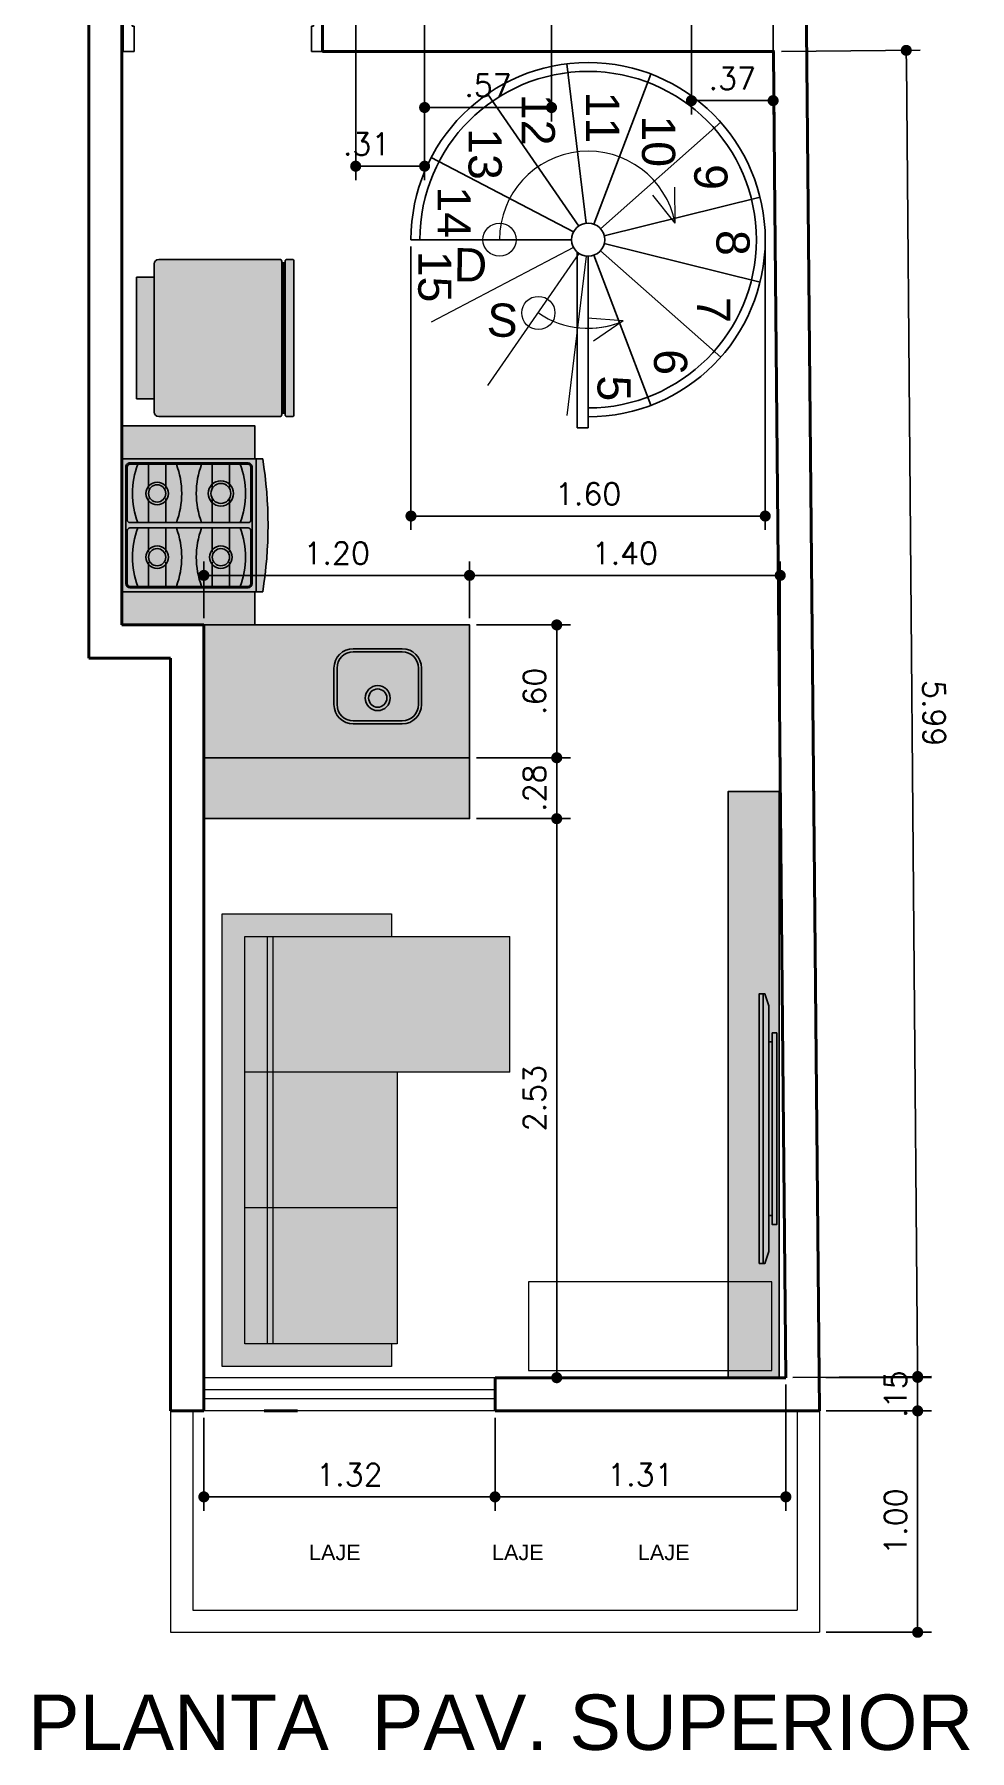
# Model space of a CAD drawing. Header units: millimetres. Extents: x -57 to 56, y 2 to 85.
# Drawn here: x -43.57 to -39.34, y 45.41 to 53.16 of the extents above; entities that cross this region are included whole.
import ezdxf

# ---------------------------------------------------------------- set-up
doc = ezdxf.new("R2010")
doc.units = ezdxf.units.MM
doc.header["$LTSCALE"] = 0.5
doc.header["$PDMODE"] = 3
doc.linetypes.add('HIDDEN', pattern=[0.375, 0.25, -0.125])
doc.linetypes.add('HIDDEN2', pattern=[4.7625, 3.175, -1.5875])
for name, color, linetype, lineweight in [('A-TRACEJADO', 251, 'HIDDEN2', 18), ('AI-Hatch equip coz', 255, 'Continuous', 0), ('Alvenaria-alta', 5, 'Continuous', 50), ('Alvenaria-baixa', 3, 'Continuous', 20), ('ARQ  esquadrias', 2, 'Continuous', 20), ('ARQ cota externa', 1, 'Continuous', 15), ('ARQ Esquadria 2', 2, 'Continuous', 20), ('ARQ Mobiliario', 34, 'Continuous', 13), ('ARQ TEXTO 01', 250, 'Continuous', 18), ('ARQ_construir - vista', 10, 'Continuous', 15), ('ARQ_linha-nivel', 1, 'Continuous', 13), ('Linha-projeção', 8, 'HIDDEN', 15)]:
    doc.layers.add(name, color=color, linetype=linetype, lineweight=lineweight)
for name, color, linetype in [('AI-Equip coz', 1, 'Continuous'), ('AI-Hatch mob', 254, 'Continuous'), ('AI-Mob', 2, 'Continuous'), ('ARQ escada', 2, 'Continuous'), ('ARQ TEXTO 02', 3, 'Continuous'), ('DETALHE', 2, 'Continuous'), ('PORTAS', 2, 'Continuous')]:
    doc.layers.add(name, color=color, linetype=linetype)
doc.styles.add('ARIAL 15', font='arial.ttf', dxfattribs={"height": 0.15})
doc.styles.add('ARIAL 25', font='arial.ttf', dxfattribs={"height": 0.25})
doc.styles.add('arial 7', font='arial.ttf', dxfattribs={"height": 0.07})
doc.styles.add('RS50', font='romans.shx', dxfattribs={"height": 0.1})
doc.dimstyles.new('Cota 50', dxfattribs={"dimscale": 0.05, "dimtxt": 0.1, "dimasz": 1, "dimexe": 1.25, "dimexo": 0.625, "dimgap": 1, "dimtad": 1, "dimzin": 4, "dimdsep": 46, "dimtxsty": 'RS50', "dimblk": 'DOT', "dimcen": 0.1, "dimclrd": 256, "dimclre": 256, "dimclrt": 256, "dimadec": 0, "dimazin": 0, "dimtfac": 1, "dimtix": 1, "dimtmove": 0, "dimatfit": 3, "dimldrblk": 'DOT', "dimfxl": 1.25, "dimarcsym": 0})

# ---------------------------------------------------------------- blocks, each defined once
blk = doc.blocks.new('*U75')
at = {"layer": 'AI-Hatch mob', "true_color": 0xede8c4}
blk.add_hatch(color=254, dxfattribs=at).paths.add_polyline_path([(0, 2.6482), (0, 0), (0.23, 0), (0.23, 2.6482)])
blk.add_lwpolyline([(0, 2.6482), (0, 0), (0.23, 0), (0.23, 2.6482)], close=True)
blk = doc.blocks.new('*U62')
at = {"layer": 'AI-Hatch mob', "true_color": 0xede8c4}
blk.add_hatch(color=254, dxfattribs=at).paths.add_polyline_path([(0, 1.2), (0, 0), (0.6, 0), (0.6, 1.2)])
blk.add_lwpolyline([(0, 1.2), (0, 0), (0.6, 0), (0.6, 1.2)], close=True)
blk = doc.blocks.new('Sofa_012')
at = {"layer": 'AI-Hatch equip coz'}
h = blk.add_hatch(color=256, dxfattribs=at)
h.dxf.hatch_style = 1
h.paths.add_polyline_path([(-0.2028, 0.8943), (-0.3049, 0.8943), (-0.3049, 0.2813), (-0.2028, 0.2813)])
h = blk.add_hatch(color=256, dxfattribs=at)
h.dxf.hatch_style = 1
h.paths.add_polyline_path([(0.3844, 0.8943), (-0.1772, 0.8943), (-0.1772, 0.2813), (0.3844, 0.2813)])
h = blk.add_hatch(color=256, dxfattribs=at)
h.dxf.hatch_style = 1
h.paths.add_polyline_path([(-0.2028, 0.2813), (-0.3049, 0.2813), (-0.3049, -0.3317), (-0.2028, -0.3317)])
h = blk.add_hatch(color=256, dxfattribs=at)
h.dxf.hatch_style = 1
h.paths.add_polyline_path([(0.3844, 0.2813), (-0.1772, 0.2813), (-0.1772, -0.3317), (0.3844, -0.3317)])
h = blk.add_hatch(color=256, dxfattribs=at)
h.dxf.hatch_style = 1
h.paths.add_polyline_path([(-0.2028, -0.3317), (-0.3049, -0.3317), (-0.3049, -0.9447), (-0.2028, -0.9447)])
h = blk.add_hatch(color=256, dxfattribs=at)
h.dxf.hatch_style = 1
h.paths.add_polyline_path([(0.893, -0.3317), (-0.1772, -0.3317), (-0.1772, -0.9447), (0.893, -0.9447)])
at = {"layer": 'AI-Hatch mob'}
h = blk.add_hatch(color=256, dxfattribs=at)
h.dxf.hatch_style = 1
h.paths.add_polyline_path([(0.3589, 0.9965), (-0.407, 0.9965), (-0.407, -1.0469), (0.3589, -1.0469), (0.3589, -0.9447), (-0.3049, -0.9447), (-0.3049, 0.8943), (0.3589, 0.8943)])
h = blk.add_hatch(color=256, dxfattribs=at)
h.dxf.hatch_style = 1
h.paths.add_polyline_path([(-0.1772, 0.8943), (-0.2028, 0.8943), (-0.2028, 0.2813), (-0.1772, 0.2813)])
h = blk.add_hatch(color=256, dxfattribs=at)
h.dxf.hatch_style = 1
h.paths.add_polyline_path([(-0.1772, 0.2813), (-0.2028, 0.2813), (-0.2028, -0.3317), (-0.1772, -0.3317)])
h = blk.add_hatch(color=256, dxfattribs=at)
h.dxf.hatch_style = 1
h.paths.add_polyline_path([(-0.1772, -0.3317), (-0.2028, -0.3317), (-0.2028, -0.9447), (-0.1772, -0.9447)])
at = {"layer": 'ARQ Mobiliario'}
for p, q in [((0.3589, 0.9965), (-0.407, 0.9965)), ((-0.407, 0.9965), (-0.407, -1.0469)), ((0.3589, 0.8943), (0.3589, 0.9965)), ((-0.3049, 0.8943), (-0.3049, -0.9447)), ((0.3844, 0.8943), (-0.3049, 0.8943)), ((-0.2028, -0.9447), (-0.2028, 0.8943)), ((-0.1772, -0.9447), (-0.1772, 0.8943)), ((0.3844, -0.3317), (0.3844, 0.8943)), ((0.3844, 0.2813), (-0.3049, 0.2813)), ((0.893, -0.3317), (-0.3049, -0.3317)), ((0.893, -0.3317), (0.893, -0.9447)), ((-0.3049, -0.9447), (0.893, -0.9447)), ((0.3589, -1.0469), (0.3589, -0.9447)), ((-0.407, -1.0469), (0.3589, -1.0469))]:
    blk.add_line(p, q, dxfattribs=at)
blk = doc.blocks.new('P80')
at = {"layer": 'DETALHE', "color": 1}
for points in [[(-0.0713, 0.9263), (-0.1155, 0.9263), (-0.1155, 0.8182), (-0.1122, 0.8182), (-0.1122, 0.9183), (-0.0713, 0.9183)], [(-0.0404, 0.9263), (0.0037, 0.9263), (0.0037, 0.8182), (0.0005, 0.8182), (0.0005, 0.9183), (-0.0404, 0.9183)]]:
    blk.add_lwpolyline(points, close=True, dxfattribs=at)
at = {"layer": 'Linha-projeção', "linetype": 'HIDDEN2'}
blk.add_arc((-0.04, 0.15), 0.82, 92.44407, 180, dxfattribs=at)
at = {"layer": 'PORTAS'}
for p, q in [((-0.075, 0.15), (-0.075, 0.97)), ((-0.075, 0.97), (-0.04, 0.97)), ((-0.04, 0.15), (-0.04, 0.97)), ((-0.9, 0.15), (-0.9, 0)), ((-0.9, 0.15), (-0.86, 0.15)), ((-0.86, 0.15), (-0.86, 0.115)), ((-0.86, 0.115), (-0.85, 0.115)), ((-0.85, 0.115), (-0.85, 0)), ((0, 0.15), (-0.075, 0.15)), ((-0.04, 0.115), (-0.05, 0.115)), ((-0.05, 0.115), (-0.05, 0)), ((0, 0.15), (-0.04, 0.15)), ((-0.04, 0.15), (-0.04, 0.115)), ((0, 0.15), (0, 0)), ((-0.85, 0), (-0.9, 0)), ((-0.05, 0), (0, 0))]:
    blk.add_line(p, q, dxfattribs=at)
blk = doc.blocks.new('REFRIGERADOR LUM G 0.710X0.711')
at = {"layer": 'AI-Hatch equip coz', "ltscale": 3}
h = blk.add_hatch(color=255, dxfattribs=at)
h.paths.add_polyline_path([(0.275, 0), (-0.275, 0), (-0.275, -0.08), (0.275, -0.08)])
h.paths.add_polyline_path([(0.355, -0.1, 0.414214), (0.335, -0.08), (-0.335, -0.08, 0.414214), (-0.355, -0.1), (-0.355, -0.647, 0.414214), (-0.346, -0.656), (0.346, -0.656, 0.414214), (0.355, -0.647)])
h.paths.add_polyline_path([(0.355, -0.68, 0.414214), (0.346, -0.671), (-0.346, -0.671, 0.414214), (-0.355, -0.68), (-0.355, -0.702, 0.414214), (-0.346, -0.711), (0.346, -0.711, 0.414214), (0.355, -0.702)])
h.paths.add_polyline_path([(0.34, -0.6632), (-0.34, -0.6632), (-0.34, -0.671), (0.34, -0.671)])
h.paths.add_polyline_path([(0.34, -0.656), (-0.34, -0.656), (-0.34, -0.6632), (0.34, -0.6632)])
for p, q in [((-0.275, 0), (0.275, 0)), ((-0.275, -0.08), (-0.275, 0)), ((0.275, 0), (0.275, -0.08)), ((-0.355, -0.647), (-0.355, -0.1)), ((-0.335, -0.08), (0.335, -0.08)), ((0.355, -0.1), (0.355, -0.647)), ((-0.355, -0.702), (-0.355, -0.68)), ((0.346, -0.656), (-0.346, -0.656)), ((-0.346, -0.671), (0.346, -0.671)), ((-0.34, -0.671), (-0.34, -0.656)), ((0.34, -0.6632), (-0.34, -0.6632)), ((0.34, -0.656), (0.34, -0.671)), ((0.355, -0.68), (0.355, -0.702)), ((0.346, -0.711), (-0.346, -0.711))]:
    blk.add_line(p, q)
for centre, radius, start, end in [((-0.335, -0.1), 0.02, 90, 180), ((0.335, -0.1), 0.02, 360, 90), ((-0.346, -0.647), 0.009, 180, 270), ((-0.346, -0.68), 0.009, 90, 180), ((0.346, -0.647), 0.009, 270, 0), ((0.346, -0.68), 0.009, 0, 90), ((-0.346, -0.702), 0.009, 180, 270), ((0.346, -0.702), 0.009, 270, 0)]:
    blk.add_arc(centre, radius, start, end)
blk = doc.blocks.new('Fogão 03')
at = {"layer": 'AI-Hatch equip coz', "lineweight": 0}
for points in [[(0.156, 0.159), (-0.444, 0.159), (-0.444, -0.447), (0.156, -0.447)], [(0.156, -0.447), (-0.444, -0.447), (-0.444, -0.477, 0.08), (0.156, -0.477)]]:
    blk.add_hatch(color=255, dxfattribs=at).paths.add_polyline_path(points)
for p, q in [((0.156, 0.159), (-0.444, 0.159)), ((-0.444, 0.159), (-0.444, -0.477)), ((0.156, 0.159), (0.156, -0.477)), ((-0.426, 0.123), (-0.426, -0.411)), ((-0.42, 0.123), (-0.42, -0.411)), ((0.12, 0.141), (-0.408, 0.141)), ((-0.408, 0.135), (-0.168, 0.135)), ((-0.156, 0.123), (-0.156, -0.411)), ((-0.132, 0.123), (-0.132, -0.411)), ((0.12, 0.135), (-0.12, 0.135)), ((0.132, 0.123), (0.132, -0.411)), ((0.138, 0.123), (0.138, -0.411)), ((-0.42, 0.039), (-0.3104, 0.039)), ((-0.2655, 0.039), (-0.156, 0.039)), ((-0.0224, 0.039), (-0.132, 0.039)), ((0.132, 0.039), (0.0224, 0.039)), ((-0.42, -0.039), (-0.3104, -0.039)), ((-0.2655, -0.039), (-0.156, -0.039)), ((-0.0224, -0.039), (-0.132, -0.039)), ((0.132, -0.039), (0.0224, -0.039)), ((-0.42, -0.249), (-0.3104, -0.249)), ((-0.2655, -0.249), (-0.156, -0.249)), ((-0.0224, -0.249), (-0.132, -0.249)), ((0.132, -0.249), (0.0224, -0.249)), ((-0.42, -0.327), (-0.3104, -0.327)), ((-0.2655, -0.327), (-0.156, -0.327)), ((-0.0224, -0.327), (-0.132, -0.327)), ((0.132, -0.327), (0.0224, -0.327)), ((0.156, -0.447), (-0.444, -0.447)), ((-0.408, -0.423), (-0.168, -0.423)), ((0.12, -0.429), (-0.408, -0.429)), ((0.12, -0.423), (-0.12, -0.423))]:
    blk.add_line(p, q)
for centre, radius in [((-0.288, 0), 0.051), ((-0.288, 0), 0.039), ((0, 0), 0.051), ((0, 0), 0.039), ((-0.288, -0.288), 0.057), ((-0.288, -0.288), 0.045), ((0, -0.288), 0.051), ((0, -0.288), 0.039)]:
    blk.add_circle(centre, radius)
for centre, radius, start, end in [((-0.408, 0.123), 0.018, 89.99938, 180), ((-0.408, 0.123), 0.012, 90, 180), ((-0.288, -0.264), 0.375, 69.39031, 110.60969), ((-0.168, 0.123), 0.012, 0, 90), ((-0.12, 0.123), 0.012, 90, 180), ((0, -0.264), 0.375, 69.39031, 110.60969), ((0.12, 0.123), 0.018, 0, 90), ((0.12, 0.123), 0.012, 0, 90), ((-0.288, 0.264), 0.375, 249.39031, 290.60969), ((0, 0.264), 0.375, 249.39031, 290.60969), ((-0.288, -0.552), 0.375, 69.39031, 110.60969), ((0, -0.552), 0.375, 69.39031, 110.60969), ((-0.288, -0.024), 0.375, 249.39031, 290.60969), ((0, -0.024), 0.375, 249.39031, 290.60969), ((-0.408, -0.411), 0.018, 180, 270), ((-0.408, -0.411), 0.012, 180, 270), ((-0.168, -0.411), 0.012, 269.99915, 0), ((-0.12, -0.411), 0.012, 180, 270.00107), ((0.12, -0.411), 0.018, 270, 0), ((0.12, -0.411), 0.012, 270, 0), ((-0.144, 1.386), 1.887, 260.85216, 279.14784)]:
    blk.add_arc(centre, radius, start, end)
blk = doc.blocks.new('CUBA RETANGULAR TRAMONTINA LINHA PRIME 94020207 PLANTA')
at = {"layer": 'AI-Hatch equip coz'}
h = blk.add_hatch(color=256, dxfattribs=at)
h.dxf.hatch_style = 2
h.paths.add_polyline_path([(0.1103, 0), (-0.1103, 0, 0.414214), (-0.1976, -0.0873), (-0.1976, -0.2527, 0.414214), (-0.1103, -0.34), (0.1103, -0.34, 0.414214), (0.1976, -0.2527), (0.1976, -0.0873, 0.414214)])
h.paths.add_polyline_path([(-0.1103, -0.0138, 0.414214), (-0.1838, -0.0873), (-0.1838, -0.2527, 0.414214), (-0.1103, -0.3262), (0.1103, -0.3262, 0.414214), (0.1838, -0.2527), (0.1838, -0.0873, 0.414214), (0.1103, -0.0138)], flags=16)
h.paths.add_polyline_path([(0.0565, -0.1169, -1), (-0.0565, -0.1169, -1)], flags=0)
h.paths.add_polyline_path([(0.0412, -0.1169, -1), (-0.0412, -0.1169, -1)], flags=0)
for p, q in [((0.1103, 0), (-0.1103, 0)), ((0.1103, -0.0138), (-0.1103, -0.0138)), ((-0.1976, -0.0873), (-0.1976, -0.2527)), ((-0.1838, -0.0873), (-0.1838, -0.2527)), ((0.1838, -0.2527), (0.1838, -0.0873)), ((0.1976, -0.2527), (0.1976, -0.0873)), ((-0.1103, -0.3262), (0.1103, -0.3262)), ((-0.1103, -0.34), (0.1103, -0.34))]:
    blk.add_line(p, q)
for radius in [0.0565, 0.0412]:
    blk.add_circle((0, -0.1169), radius)
for centre, radius, start, end in [((-0.1103, -0.0873), 0.0873, 90, 180), ((0.1103, -0.0873), 0.0873, 0, 90), ((-0.1103, -0.0873), 0.0735, 90, 180), ((0.1103, -0.0873), 0.0735, 0, 90), ((-0.1103, -0.2527), 0.0873, 180, 270), ((-0.1103, -0.2527), 0.0735, 180, 270), ((0.1103, -0.2527), 0.0873, 270, 0), ((0.1103, -0.2527), 0.0735, 270, 0)]:
    blk.add_arc(centre, radius, start, end)
blk = doc.blocks.new('PLASMA 50 POLEGADAS - PLANTA')
at = {"layer": 'AI-Hatch mob'}
h = blk.add_hatch(color=252, dxfattribs=at)
h.paths.add_polyline_path([(1.0412, 0.0596), (1.0412, 0.08), (0.1755, 0.08), (0.1755, 0.0596)])
h.paths.add_polyline_path([(1.0004, 0.0441), (1.0004, 0.0596), (0.2163, 0.0596), (0.2163, 0.0441)])
h.paths.add_polyline_path([(0.0531, 0.0441), (0, 0.0266), (0, 0.0185), (1.2167, 0.0185), (1.2167, 0.0266), (1.1636, 0.0441)])
h.paths.add_polyline_path([(1.2167, 0), (1.2167, 0.0185), (0, 0.0185), (0, 0)])
for points in [[(1.0412, 0.08), (0.1755, 0.08), (0.1755, 0.0596), (1.0412, 0.0596)], [(0, 0), (1.2167, 0), (1.2167, 0.0185), (0, 0.0185)], [(1.0004, 0.0441), (1.0004, 0.0596), (0.2163, 0.0596), (0.2163, 0.0441)]]:
    blk.add_lwpolyline(points, close=True)
blk.add_lwpolyline([(1.2167, 0.0185), (1.2167, 0.0266), (1.1636, 0.0441), (0.0531, 0.0441), (0, 0.0266), (0, 0.0185)])
blk = doc.blocks.new('*U74')
at = {"layer": 'AI-Hatch mob', "true_color": 0x91785b}
blk.add_hatch(color=35, dxfattribs=at).paths.add_polyline_path([(0, 1.2), (0, 0), (0.275, 0), (0.275, 1.2)])
blk.add_lwpolyline([(0, 1.2), (0, 0), (0.275, 0), (0.275, 1.2)], close=True)
blk = doc.blocks.new('*U33')
at = {"layer": 'AI-Hatch mob', "true_color": 0xede8c4}
blk.add_hatch(color=254, dxfattribs=at).paths.add_polyline_path([(0, 0.15), (0, 0), (0.6, 0), (0.6, 0.15)])
blk.add_lwpolyline([(0, 0.15), (0, 0), (0.6, 0), (0.6, 0.15)], close=True)
blk = doc.blocks.new('_Dot')
at = {"color": 0, "linetype": 'ByBlock', "lineweight": -2}
blk.add_line((-0.5, 0), (-1, 0), dxfattribs=at)
at = {"color": 0, "linetype": 'ByBlock', "const_width": 0.5}
blk.add_lwpolyline([(-0.25, 0, 1), (0.25, 0, 1)], format="xyb", close=True, dxfattribs=at)
blk = doc.blocks.new('*D78')
at = {"layer": 'ARQ cota externa', "lineweight": -2, "transparency": 16777216}
for p, q in [((-41.8668, 52.1998), (-41.8668, 50.9202)), ((-40.2668, 52.1998), (-40.2668, 50.9202)), ((-41.8168, 50.9827), (-40.3168, 50.9827))]:
    blk.add_line(p, q, dxfattribs=at)
at = {"layer": 'DEFPOINTS', "color": 0, "transparency": 16777216}
for p in [(-41.8668, 52.231), (-40.2668, 52.231), (-40.2668, 50.9827)]:
    blk.add_point(p, dxfattribs=at)
at = {"layer": 'ARQ cota externa', "lineweight": -2, "transparency": 16777216, "xscale": 0.05, "yscale": 0.05, "zscale": 0.05, "rotation": 180}
blk.add_blockref('_Dot', (-41.8668, 50.9827), dxfattribs=at)
at = {"layer": 'ARQ cota externa', "lineweight": -2, "transparency": 16777216, "xscale": 0.05, "yscale": 0.05, "zscale": 0.05}
blk.add_blockref('_Dot', (-40.2668, 50.9827), dxfattribs=at)
at = {"layer": 'ARQ cota externa', "transparency": 16777216, "insert": (-41.0668, 51.0827), "char_height": 0.1, "attachment_point": 5, "style": 'RS50'}
blk.add_mtext('1.60', dxfattribs=at)
blk = doc.blocks.new('*D79')
at = {"layer": 'ARQ cota externa', "lineweight": -2, "transparency": 16777216}
for p, q in [((-40.194, 53.0813), (-39.5674, 53.0867)), ((-39.6294, 53.0361), (-39.5788, 47.1461)), ((-40.1425, 47.0913), (-39.5159, 47.0967))]:
    blk.add_line(p, q, dxfattribs=at)
at = {"layer": 'DEFPOINTS', "color": 0, "transparency": 16777216}
for p in [(-40.2252, 53.081), (-40.1737, 47.091), (-39.5784, 47.0961)]:
    blk.add_point(p, dxfattribs=at)
at = {"layer": 'ARQ cota externa', "lineweight": -2, "transparency": 16777216, "xscale": 0.05, "yscale": 0.05, "zscale": 0.05}
for p, rotation in [((-39.6299, 53.0861), 90.49248851428813), ((-39.5784, 47.0961), 270.4924885142881)]:
    blk.add_blockref('_Dot', p, dxfattribs=dict(at, rotation=rotation))
at = {"layer": 'ARQ cota externa', "transparency": 16777216, "insert": (-39.5041, 50.092), "char_height": 0.1, "attachment_point": 5, "rotation": 270.49249, "style": 'RS50'}
blk.add_mtext('5.99', dxfattribs=at)
blk = doc.blocks.new('*D86')
at = {"layer": 'ARQ cota externa', "lineweight": -2, "transparency": 16777216}
for p, q in [((-42.8023, 46.9098), (-42.8023, 46.4903)), ((-41.4873, 46.9098), (-41.4873, 46.4903)), ((-42.7523, 46.5528), (-41.5373, 46.5528))]:
    blk.add_line(p, q, dxfattribs=at)
at = {"layer": 'DEFPOINTS', "color": 0, "transparency": 16777216}
for p in [(-42.8023, 46.941), (-41.4873, 46.941), (-41.4873, 46.5528)]:
    blk.add_point(p, dxfattribs=at)
at = {"layer": 'ARQ cota externa', "lineweight": -2, "transparency": 16777216, "xscale": 0.05, "yscale": 0.05, "zscale": 0.05, "rotation": 180}
blk.add_blockref('_Dot', (-42.8023, 46.5528), dxfattribs=at)
at = {"layer": 'ARQ cota externa', "lineweight": -2, "transparency": 16777216, "xscale": 0.05, "yscale": 0.05, "zscale": 0.05}
blk.add_blockref('_Dot', (-41.4873, 46.5528), dxfattribs=at)
at = {"layer": 'ARQ cota externa', "transparency": 16777216, "insert": (-42.1448, 46.6528), "char_height": 0.1, "attachment_point": 5, "style": 'RS50'}
blk.add_mtext('1.32', dxfattribs=at)
blk = doc.blocks.new('*D87')
at = {"layer": 'ARQ cota externa', "lineweight": -2, "transparency": 16777216}
for p, q in [((-40.1737, 47.0598), (-40.1737, 46.4903)), ((-41.4873, 46.9098), (-41.4873, 46.4903)), ((-41.4373, 46.5528), (-40.2237, 46.5528))]:
    blk.add_line(p, q, dxfattribs=at)
at = {"layer": 'DEFPOINTS', "color": 0, "transparency": 16777216}
for p in [(-40.1737, 47.091), (-41.4873, 46.941), (-40.1737, 46.5528)]:
    blk.add_point(p, dxfattribs=at)
at = {"layer": 'ARQ cota externa', "lineweight": -2, "transparency": 16777216, "xscale": 0.05, "yscale": 0.05, "zscale": 0.05, "rotation": 180}
blk.add_blockref('_Dot', (-41.4873, 46.5528), dxfattribs=at)
at = {"layer": 'ARQ cota externa', "lineweight": -2, "transparency": 16777216, "xscale": 0.05, "yscale": 0.05, "zscale": 0.05}
blk.add_blockref('_Dot', (-40.1737, 46.5528), dxfattribs=at)
at = {"layer": 'ARQ cota externa', "transparency": 16777216, "insert": (-40.8305, 46.6528), "char_height": 0.1, "attachment_point": 5, "style": 'RS50'}
blk.add_mtext('1.31', dxfattribs=at)
blk = doc.blocks.new('*D98')
at = {"layer": 'ARQ cota externa', "lineweight": -2, "transparency": 16777216}
for p, q in [((-41.8052, 53.1998), (-41.8052, 52.7655)), ((-41.2321, 53.1998), (-41.2321, 52.7655)), ((-41.2821, 52.828), (-41.7552, 52.828))]:
    blk.add_line(p, q, dxfattribs=at)
at = {"layer": 'DEFPOINTS', "color": 0, "transparency": 16777216}
for p in [(-41.8052, 53.231), (-41.2321, 53.231), (-41.8052, 52.828)]:
    blk.add_point(p, dxfattribs=at)
at = {"layer": 'ARQ cota externa', "lineweight": -2, "transparency": 16777216, "xscale": 0.05, "yscale": 0.05, "zscale": 0.05, "rotation": 180}
blk.add_blockref('_Dot', (-41.8052, 52.828), dxfattribs=at)
at = {"layer": 'ARQ cota externa', "lineweight": -2, "transparency": 16777216, "xscale": 0.05, "yscale": 0.05, "zscale": 0.05}
blk.add_blockref('_Dot', (-41.2321, 52.828), dxfattribs=at)
at = {"layer": 'ARQ cota externa', "transparency": 16777216, "insert": (-41.5186, 52.928), "char_height": 0.1, "attachment_point": 5, "style": 'RS50'}
blk.add_mtext('.57', dxfattribs=at)
blk = doc.blocks.new('*D99')
at = {"layer": 'ARQ cota externa', "lineweight": -2, "transparency": 16777216}
for p, q in [((-42.1165, 53.1998), (-42.1165, 52.5004)), ((-41.8052, 53.1998), (-41.8052, 52.5004)), ((-41.8552, 52.5629), (-42.0665, 52.5629))]:
    blk.add_line(p, q, dxfattribs=at)
at = {"layer": 'DEFPOINTS', "color": 0, "transparency": 16777216}
for p in [(-42.1165, 53.231), (-41.8052, 53.231), (-42.1165, 52.5629)]:
    blk.add_point(p, dxfattribs=at)
at = {"layer": 'ARQ cota externa', "lineweight": -2, "transparency": 16777216, "xscale": 0.05, "yscale": 0.05, "zscale": 0.05, "rotation": 180}
blk.add_blockref('_Dot', (-42.1165, 52.5629), dxfattribs=at)
at = {"layer": 'ARQ cota externa', "lineweight": -2, "transparency": 16777216, "xscale": 0.05, "yscale": 0.05, "zscale": 0.05}
blk.add_blockref('_Dot', (-41.8052, 52.5629), dxfattribs=at)
at = {"layer": 'ARQ cota externa', "transparency": 16777216, "insert": (-42.067, 52.6629), "char_height": 0.1, "attachment_point": 5, "style": 'RS50'}
blk.add_mtext('.31', dxfattribs=at)
blk = doc.blocks.new('*D132')
at = {"layer": 'ARQ cota externa', "lineweight": -2, "transparency": 16777216}
for p, q in [((-40.6002, 53.1998), (-40.6002, 52.7965)), ((-40.2311, 53.1998), (-40.2311, 52.7965)), ((-40.5502, 52.859), (-40.2811, 52.859))]:
    blk.add_line(p, q, dxfattribs=at)
at = {"layer": 'DEFPOINTS', "color": 0, "transparency": 16777216}
for p in [(-40.6002, 53.231), (-40.2311, 53.231), (-40.2311, 52.859)]:
    blk.add_point(p, dxfattribs=at)
at = {"layer": 'ARQ cota externa', "lineweight": -2, "transparency": 16777216, "xscale": 0.05, "yscale": 0.05, "zscale": 0.05, "rotation": 180}
blk.add_blockref('_Dot', (-40.6002, 52.859), dxfattribs=at)
at = {"layer": 'ARQ cota externa', "lineweight": -2, "transparency": 16777216, "xscale": 0.05, "yscale": 0.05, "zscale": 0.05}
blk.add_blockref('_Dot', (-40.2311, 52.859), dxfattribs=at)
at = {"layer": 'ARQ cota externa', "transparency": 16777216, "insert": (-40.4156, 52.959), "char_height": 0.1, "attachment_point": 5, "style": 'RS50'}
blk.add_mtext('.37', dxfattribs=at)
blk = doc.blocks.new('*D135')
at = {"layer": 'ARQ cota externa', "lineweight": -2, "transparency": 16777216}
for p, q in [((-42.8023, 50.5223), (-42.8023, 50.7773)), ((-41.6023, 50.5223), (-41.6023, 50.7773)), ((-42.7523, 50.7148), (-41.6523, 50.7148))]:
    blk.add_line(p, q, dxfattribs=at)
at = {"layer": 'DEFPOINTS', "color": 0, "transparency": 16777216}
for p in [(-41.6023, 50.7148), (-42.8023, 50.491), (-41.6023, 50.491)]:
    blk.add_point(p, dxfattribs=at)
at = {"layer": 'ARQ cota externa', "lineweight": -2, "transparency": 16777216, "xscale": 0.05, "yscale": 0.05, "zscale": 0.05, "rotation": 180}
blk.add_blockref('_Dot', (-42.8023, 50.7148), dxfattribs=at)
at = {"layer": 'ARQ cota externa', "lineweight": -2, "transparency": 16777216, "xscale": 0.05, "yscale": 0.05, "zscale": 0.05}
blk.add_blockref('_Dot', (-41.6023, 50.7148), dxfattribs=at)
at = {"layer": 'ARQ cota externa', "transparency": 16777216, "insert": (-42.2023, 50.8148), "char_height": 0.1, "attachment_point": 5, "style": 'RS50'}
blk.add_mtext('1.20', dxfattribs=at)
blk = doc.blocks.new('*D136')
at = {"layer": 'ARQ cota externa', "lineweight": -2, "transparency": 16777216}
for p, q in [((-41.6023, 50.5223), (-41.6023, 50.7773)), ((-40.1991, 49.8451), (-40.1991, 50.7773)), ((-41.5523, 50.7148), (-40.2491, 50.7148))]:
    blk.add_line(p, q, dxfattribs=at)
at = {"layer": 'DEFPOINTS', "color": 0, "transparency": 16777216}
for p in [(-40.1991, 50.7148), (-41.6023, 50.491), (-40.1991, 49.8139)]:
    blk.add_point(p, dxfattribs=at)
at = {"layer": 'ARQ cota externa', "lineweight": -2, "transparency": 16777216, "xscale": 0.05, "yscale": 0.05, "zscale": 0.05, "rotation": 180}
blk.add_blockref('_Dot', (-41.6023, 50.7148), dxfattribs=at)
at = {"layer": 'ARQ cota externa', "lineweight": -2, "transparency": 16777216, "xscale": 0.05, "yscale": 0.05, "zscale": 0.05}
blk.add_blockref('_Dot', (-40.1991, 50.7148), dxfattribs=at)
at = {"layer": 'ARQ cota externa', "transparency": 16777216, "insert": (-40.9007, 50.8148), "char_height": 0.1, "attachment_point": 5, "style": 'RS50'}
blk.add_mtext('1.40', dxfattribs=at)
blk = doc.blocks.new('*D137')
at = {"layer": 'ARQ cota externa', "lineweight": -2, "transparency": 16777216}
for p, q in [((-41.5711, 50.491), (-41.146, 50.491)), ((-41.2085, 50.441), (-41.2085, 49.941)), ((-41.5711, 49.891), (-41.146, 49.891))]:
    blk.add_line(p, q, dxfattribs=at)
at = {"layer": 'DEFPOINTS', "color": 0, "transparency": 16777216}
for p in [(-41.6023, 50.491), (-41.6023, 49.891), (-41.2085, 49.891)]:
    blk.add_point(p, dxfattribs=at)
at = {"layer": 'ARQ cota externa', "lineweight": -2, "transparency": 16777216, "xscale": 0.05, "yscale": 0.05, "zscale": 0.05}
for p, rotation in [((-41.2085, 50.491), 90), ((-41.2085, 49.891), 270)]:
    blk.add_blockref('_Dot', p, dxfattribs=dict(at, rotation=rotation))
at = {"layer": 'ARQ cota externa', "transparency": 16777216, "insert": (-41.3085, 50.191), "char_height": 0.1, "attachment_point": 5, "rotation": 90, "style": 'RS50'}
blk.add_mtext('.60', dxfattribs=at)
blk = doc.blocks.new('*D138')
at = {"layer": 'ARQ cota externa', "lineweight": -2, "transparency": 16777216}
for p, q in [((-41.2085, 49.941), (-41.2085, 49.991)), ((-41.5711, 49.891), (-41.146, 49.891)), ((-41.2085, 49.891), (-41.2085, 49.616)), ((-41.5711, 49.616), (-41.146, 49.616)), ((-41.2085, 49.566), (-41.2085, 49.516))]:
    blk.add_line(p, q, dxfattribs=at)
at = {"layer": 'DEFPOINTS', "color": 0, "transparency": 16777216}
for p in [(-41.6023, 49.891), (-41.6023, 49.616), (-41.2085, 49.616)]:
    blk.add_point(p, dxfattribs=at)
at = {"layer": 'ARQ cota externa', "lineweight": -2, "transparency": 16777216, "xscale": 0.05, "yscale": 0.05, "zscale": 0.05}
for p, rotation in [((-41.2085, 49.891), 270), ((-41.2085, 49.616), 90)]:
    blk.add_blockref('_Dot', p, dxfattribs=dict(at, rotation=rotation))
at = {"layer": 'ARQ cota externa', "transparency": 16777216, "insert": (-41.3085, 49.7535), "char_height": 0.1, "attachment_point": 5, "rotation": 90, "style": 'RS50'}
blk.add_mtext('.28', dxfattribs=at)
blk = doc.blocks.new('*D139')
at = {"layer": 'ARQ cota externa', "lineweight": -2, "transparency": 16777216}
for p, q in [((-41.5711, 49.616), (-41.146, 49.616)), ((-41.2085, 49.566), (-41.2085, 47.141)), ((-41.4561, 47.091), (-41.146, 47.091))]:
    blk.add_line(p, q, dxfattribs=at)
at = {"layer": 'DEFPOINTS', "color": 0, "transparency": 16777216}
for p in [(-41.6023, 49.616), (-41.4873, 47.091), (-41.2085, 47.091)]:
    blk.add_point(p, dxfattribs=at)
at = {"layer": 'ARQ cota externa', "lineweight": -2, "transparency": 16777216, "xscale": 0.05, "yscale": 0.05, "zscale": 0.05}
for p, rotation in [((-41.2085, 49.616), 90), ((-41.2085, 47.091), 270)]:
    blk.add_blockref('_Dot', p, dxfattribs=dict(at, rotation=rotation))
at = {"layer": 'ARQ cota externa', "transparency": 16777216, "insert": (-41.3085, 48.3535), "char_height": 0.1, "attachment_point": 5, "rotation": 90, "style": 'RS50'}
blk.add_mtext('2.53', dxfattribs=at)
blk = doc.blocks.new('*D141')
at = {"layer": 'ARQ cota externa', "lineweight": -2, "transparency": 16777216}
for p, q in [((-39.9911, 46.941), (-39.5159, 46.941)), ((-39.5784, 46.891), (-39.5784, 45.991)), ((-39.9911, 45.941), (-39.5159, 45.941))]:
    blk.add_line(p, q, dxfattribs=at)
at = {"layer": 'DEFPOINTS', "color": 0, "transparency": 16777216}
for p in [(-40.0223, 46.941), (-40.0223, 45.941), (-39.5784, 45.941)]:
    blk.add_point(p, dxfattribs=at)
at = {"layer": 'ARQ cota externa', "lineweight": -2, "transparency": 16777216, "xscale": 0.05, "yscale": 0.05, "zscale": 0.05}
for p, rotation in [((-39.5784, 46.941), 90), ((-39.5784, 45.941), 270)]:
    blk.add_blockref('_Dot', p, dxfattribs=dict(at, rotation=rotation))
at = {"layer": 'ARQ cota externa', "transparency": 16777216, "insert": (-39.6784, 46.441), "char_height": 0.1, "attachment_point": 5, "rotation": 90, "style": 'RS50'}
blk.add_mtext('1.00', dxfattribs=at)
blk = doc.blocks.new('*D142')
at = {"layer": 'ARQ cota externa', "lineweight": -2, "transparency": 16777216}
for p, q in [((-39.5784, 47.1423), (-39.5784, 47.1923)), ((-39.9925, 47.0923), (-39.5159, 47.0923)), ((-39.5784, 47.0923), (-39.5784, 46.941)), ((-39.9911, 46.941), (-39.5159, 46.941)), ((-39.5784, 46.891), (-39.5784, 46.841))]:
    blk.add_line(p, q, dxfattribs=at)
at = {"layer": 'DEFPOINTS', "color": 0, "transparency": 16777216}
for p in [(-40.0237, 47.0923), (-40.0223, 46.941), (-39.5784, 46.941)]:
    blk.add_point(p, dxfattribs=at)
at = {"layer": 'ARQ cota externa', "lineweight": -2, "transparency": 16777216, "xscale": 0.05, "yscale": 0.05, "zscale": 0.05}
for p, rotation in [((-39.5784, 47.0923), 270), ((-39.5784, 46.941), 90)]:
    blk.add_blockref('_Dot', p, dxfattribs=dict(at, rotation=rotation))
at = {"layer": 'ARQ cota externa', "transparency": 16777216, "insert": (-39.6784, 47.0167), "char_height": 0.1, "attachment_point": 5, "rotation": 90, "style": 'RS50'}
blk.add_mtext('.15', dxfattribs=at)

msp = doc.modelspace()

# ---------------------------------------------------------------- linework, layer by layer
at = {"layer": 'A-TRACEJADO'}
for p, q in [((-41.1332, 52.1962), (-41.7751, 51.8592)), ((-41.1094, 52.1693), (-41.5212, 51.5726)), ((-41.0758, 52.1566), (-41.1632, 51.4368))]:
    msp.add_line(p, q, dxfattribs=at)
at = {"layer": 'Alvenaria-alta'}
for p, q in [((-43.3223, 50.341), (-43.3223, 56.731)), ((-43.1723, 50.491), (-43.1723, 56.731)), ((-42.2665, 53.081), (-42.2665, 53.681)), ((-40.0223, 46.941), (-40.0853, 53.6899)), ((-43.1723, 50.491), (-43.1723, 53.081)), ((-40.2252, 53.081), (-42.2665, 53.081)), ((-40.2246, 52.5367), (-40.2297, 53.081)), ((-40.1737, 47.091), (-40.2246, 52.5367)), ((-42.8023, 50.491), (-43.1723, 50.491)), ((-42.8023, 46.941), (-42.8023, 50.491)), ((-42.9523, 50.341), (-43.3223, 50.341)), ((-42.9523, 46.941), (-42.9523, 50.341)), ((-40.1737, 47.091), (-41.4873, 47.091)), ((-41.4873, 47.091), (-41.4873, 46.941)), ((-42.8023, 46.941), (-42.9523, 46.941)), ((-42.5294, 46.941), (-42.3794, 46.941)), ((-40.0223, 46.941), (-41.4873, 46.941))]:
    msp.add_line(p, q, dxfattribs=at)
at = {"layer": 'Alvenaria-baixa', "ltscale": 0.5}
for p, q in [((-42.9523, 46.941), (-42.9523, 45.941)), ((-42.8523, 46.941), (-42.8523, 46.041)), ((-40.1224, 46.941), (-40.1224, 46.041)), ((-40.0224, 46.941), (-40.0224, 45.941)), ((-42.8523, 46.041), (-40.1224, 46.041)), ((-42.9523, 45.941), (-40.0224, 45.941))]:
    msp.add_line(p, q, dxfattribs=at)
at = {"layer": 'ARQ  esquadrias'}
for p, q in [((-41.4873, 47.091), (-42.8009, 47.091)), ((-41.4873, 47.036), (-42.8016, 47.036)), ((-41.4873, 46.996), (-42.8016, 46.996)), ((-41.4873, 46.941), (-42.8023, 46.941))]:
    msp.add_line(p, q, dxfattribs=at)
at = {"layer": 'ARQ escada'}
for p, q in [((-41.0758, 52.3055), (-41.1632, 53.0252)), ((-41.0402, 52.3011), (-40.7831, 52.979)), ((-41.1094, 52.2927), (-41.5212, 52.8894)), ((-41.0106, 52.2807), (-40.468, 52.7615)), ((-41.1332, 52.2659), (-41.7751, 52.6028)), ((-40.9939, 52.249), (-40.29, 52.4225)), ((-41.1418, 52.231), (-41.8668, 52.231)), ((-41.1168, 52.1751), (-41.1168, 51.381)), ((-41.0106, 52.1813), (-40.468, 51.7005)), ((-40.9939, 52.2131), (-40.29, 52.0396)), ((-41.0668, 52.156), (-41.0668, 51.431)), ((-41.0402, 52.1609), (-40.7831, 51.483)), ((-41.0668, 51.431), (-41.0668, 51.381)), ((-41.0668, 51.381), (-41.1168, 51.381))]:
    msp.add_line(p, q, dxfattribs=at)
msp.add_circle((-41.0668, 52.231), 0.075, dxfattribs=at)
for radius in [0.8, 0.76]:
    msp.add_arc((-41.0668, 52.231), radius, 270, 180, dxfattribs=at)
at = {"layer": 'ARQ Mobiliario'}
msp.add_lwpolyline([(-40.2367, 47.5241), (-41.3367, 47.5241), (-41.3367, 47.1241), (-40.2367, 47.1241)], close=True, dxfattribs=at)
at = {"layer": 'ARQ_construir - vista'}
for start, end in [(10.83304, 180), (235.83304, 293.35844), (270, 293.35844)]:
    msp.add_arc((-41.0668, 52.231), 0.4, start, end, dxfattribs=at)
at = {"layer": 'ARQ_linha-nivel'}
for p, q in [((-40.6739, 52.3062), (-40.7751, 52.4323)), ((-40.6739, 52.3062), (-40.6751, 52.4679)), ((-40.9082, 51.8638), (-41.0694, 51.8761)), ((-40.9082, 51.8638), (-41.0422, 51.7734))]:
    msp.add_line(p, q, dxfattribs=at)
for centre in [(-41.4668, 52.231), (-41.2914, 51.9001)]:
    msp.add_circle(centre, 0.075, dxfattribs=at)

# ---------------------------------------------------------------- block references
for p in [(-43.1723, 51.241), (-43.1723, 50.491)]:
    msp.add_blockref('*U33', p)
at = {"xscale": -1, "rotation": 270}
msp.add_blockref('*U62', (-42.8023, 49.891), dxfattribs=at)
at = {"rotation": 270}
msp.add_blockref('*U74', (-42.8023, 49.891), dxfattribs=at)
at = {"xscale": -1}
msp.add_blockref('*U75', (-40.2041, 47.0907), dxfattribs=at)
at = {"layer": 'AI-Equip coz', "xscale": -1}
for name, p, rotation in [('REFRIGERADOR LUM G 0.710X0.711', (-43.1062, 51.787), 90), ('Fogão 03', (-43.0133, 50.797), 90), ('CUBA RETANGULAR TRAMONTINA LINHA PRIME 94020207 PLANTA', (-42.0169, 50.0437), 180)]:
    msp.add_blockref(name, p, dxfattribs=dict(at, rotation=rotation))
at = {"layer": 'AI-Mob', "xscale": -1, "rotation": 270}
msp.add_blockref('PLASMA 50 POLEGADAS - PLANTA', (-40.2948, 47.6074), dxfattribs=at)
at = {"layer": 'ARQ Esquadria 2', "xscale": -1}
msp.add_blockref('P80', (-43.1665, 53.081), dxfattribs=at)
at = {"layer": 'ARQ Mobiliario', "xscale": -1, "rotation": 180}
msp.add_blockref('Sofa_012', (-42.313, 48.1388), dxfattribs=at)

# ---------------------------------------------------------------- texts
at = {"layer": 'ARQ cota externa', "char_height": 0.07, "attachment_point": 1, "style": 'arial 7'}
for insert in [(-42.3275, 46.3369), (-41.5011, 46.3369), (-40.8423, 46.3369)]:
    msp.add_mtext_dynamic_manual_height_columns('LAJE', width=0.380659, gutter_width=0.75, heights=[0], dxfattribs=dict(at, insert=insert))
at = {"layer": 'ARQ TEXTO 01', "char_height": 0.15, "style": 'ARIAL 15'}
for s, width, gutter_width, insert, attachment_point, rotation in [('12', 0.217946, 0.75, (-41.2167, 52.8893), 1, 270), ('11', 0.217946, 0.75, (-40.926, 52.8998), 1, 270), ('13', 0.217946, 0.75, (-41.4569, 52.7344), 1, 270), ('10', 0.217946, 0.75, (-40.6735, 52.7923), 1, 270), ('9', 0.217946, 0.75, (-40.4374, 52.5722), 1, 270), ('14', 0.217946, 0.75, (-41.5969, 52.472), 1, 270), ('8', 0.217946, 0.75, (-40.3372, 52.2748), 1, 270), ('D', 0.156956, 1.5, (-41.5231, 52.0418), 9, 359.50629), ('15', 0.217946, 0.75, (-41.684, 52.1809), 1, 270), ('S', 0.156956, 1.5, (-41.3874, 51.7872), 9, 357.21128), ('7', 0.217946, 0.75, (-40.4251, 51.9719), 1, 270), ('6', 0.217946, 0.75, (-40.6193, 51.7362), 1, 270), ('5', 0.217946, 0.75, (-40.8743, 51.6179), 1, 270)]:
    msp.add_mtext_dynamic_manual_height_columns(s, width=width, gutter_width=gutter_width, heights=[0], dxfattribs=dict(at, insert=insert, attachment_point=attachment_point, rotation=rotation))
at = {"layer": 'ARQ TEXTO 02', "style": 'ARIAL 25'}
msp.add_text('PLANTA  PAV. SUPERIOR', height=0.25, dxfattribs=at).set_placement((-43.5966, 45.4099))

# ---------------------------------------------------------------- dimensions: what is measured, and where the dimension line sits
at = {"layer": 'ARQ cota externa'}
dim = msp.add_linear_dim(base=(-42.1165, 52.5629), p1=(-41.8052, 53.231), p2=(-42.1165, 53.231), dimstyle='Cota 50', dxfattribs=at)
dim.commit()
dim.dimension.update_dxf_attribs({"geometry": '*D99', "text_midpoint": (-42.067, 52.5629), "dimtype": 160})
for base, p1, p2, picture, middle in [((-41.8052, 52.828), (-41.2321, 53.231), (-41.8052, 53.231), '*D98', (-41.5186, 52.928)), ((-40.2311, 52.859), (-40.6002, 53.231), (-40.2311, 53.231), '*D132', (-40.4156, 52.959)), ((-40.2668, 50.9827), (-41.8668, 52.231), (-40.2668, 52.231), '*D78', (-41.0668, 51.0827)), ((-41.6023, 50.7148), (-42.8023, 50.491), (-41.6023, 50.491), '*D135', (-42.2023, 50.8148)), ((-40.1737, 46.5528), (-41.4873, 46.941), (-40.1737, 47.091), '*D87', (-40.8305, 46.6528)), ((-41.4873271745, 46.5528396042), (-42.8023271745, 46.941013914), (-41.4873271745, 46.941013914), '*D86', (-42.1448271745, 46.6528396042))]:
    dim = msp.add_linear_dim(base=base, p1=p1, p2=p2, dimstyle='Cota 50', dxfattribs=at)
    dim.commit()
    dim.dimension.update_dxf_attribs({"geometry": picture, "text_midpoint": middle})
dim = msp.add_aligned_dim(p1=(-40.2252, 53.081), p2=(-40.1737, 47.091), distance=0.5954, dimstyle='Cota 50', dxfattribs=at)
dim.commit()
dim.dimension.update_dxf_attribs({"geometry": '*D79', "text_midpoint": (-39.5041, 50.092)})
dim = msp.add_linear_dim(base=(-40.1991, 50.7148), p1=(-41.6023, 50.491), p2=(-40.1991, 49.8139), dimstyle='Cota 50', override={"dimtmove": 1}, dxfattribs=at)
dim.commit()
dim.dimension.update_dxf_attribs({"geometry": '*D136', "text_midpoint": (-40.9007, 50.8148)})
for base, p1, p2, picture, middle in [((-41.2085, 49.891), (-41.6023, 50.491), (-41.6023, 49.891), '*D137', (-41.3085, 50.191)), ((-39.5784, 46.941), (-40.0237, 47.0923), (-40.0223, 46.941), '*D142', (-39.6784, 47.0167)), ((-39.5784, 45.941), (-40.0223, 46.941), (-40.0223, 45.941), '*D141', (-39.6784, 46.441))]:
    dim = msp.add_linear_dim(base=base, p1=p1, p2=p2, angle=90, dimstyle='Cota 50', dxfattribs=at)
    dim.commit()
    dim.dimension.update_dxf_attribs({"geometry": picture, "text_midpoint": middle})
for base, p1, p2, picture, middle in [((-41.2084558428, 49.616013914), (-41.6023271745, 49.891013914), (-41.6023271745, 49.616013914), '*D138', (-41.3084558428, 49.753513914)), ((-41.2084558428, 47.091013914), (-41.6023271745, 49.616013914), (-41.4873271745, 47.091013914), '*D139', (-41.3084558428, 48.353513914))]:
    dim = msp.add_linear_dim(base=base, p1=p1, p2=p2, angle=90, dimstyle='Cota 50', override={"dimtmove": 1}, dxfattribs=at)
    dim.commit()
    dim.dimension.update_dxf_attribs({"geometry": picture, "text_midpoint": middle})

doc.saveas('drawing.dxf')
